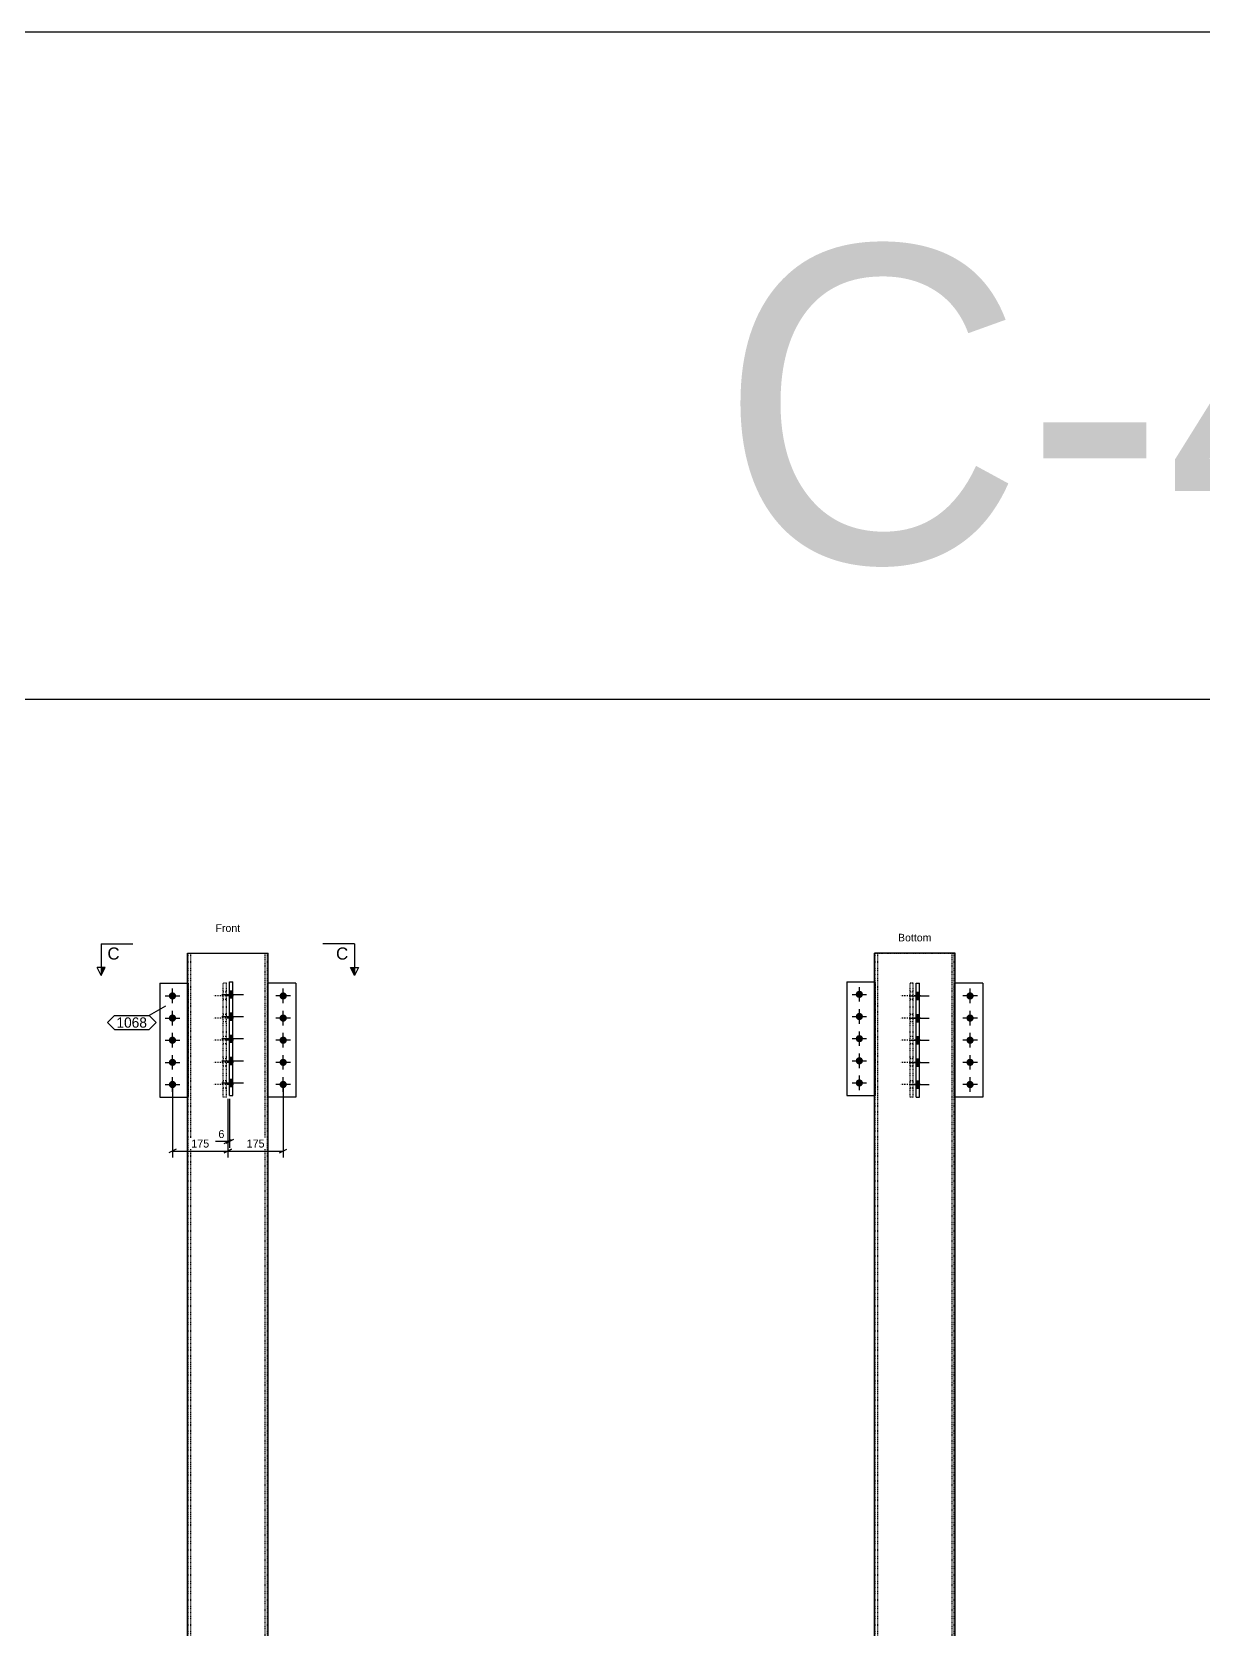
# Model space of a CAD drawing. Header units: millimetres. Extents: x 15962 to 71432, y 9666 to 72266.
# Drawn here: x 49159 to 52862, y 42002 to 47051 of the extents above; entities that cross this region are included whole.
import ezdxf
from ezdxf.enums import TextEntityAlignment as Align

# ---------------------------------------------------------------- set-up
doc = ezdxf.new("R2010")
doc.units = ezdxf.units.MM
doc.header["$LTSCALE"] = 2
doc.linetypes.add('DXK_LINE_DOT1', pattern=[1.8814, 0.9407, -0.9407])
doc.linetypes.add('DXK_LINE_DOT2', pattern=[3.9198, 1.9599, -1.9599])
doc.styles.add('Arial', font='arial.ttf', dxfattribs={"height": 0.2})
doc.styles.add('Comic Sans MS', font='comic.ttf', dxfattribs={"height": 0.2})

msp = doc.modelspace()

# ---------------------------------------------------------------- hatches: boundary and pattern name
at = {"linetype": 'Continuous'}
for points in [[(49592.0873, 44003.288, -1), (49615.0873, 44003.288, -1)], [(49784.3374, 44019.788), (49784.3374, 43996.788), (49794.3374, 43996.788), (49794.3374, 44019.788)], [(49942.0873, 44003.288, -1), (49965.0873, 44003.288, -1)], [(51763.7423, 44008.288, -1), (51786.7423, 44008.288, -1)], [(51954.9631, 44014.788), (51954.9631, 43991.788), (51964.9631, 43991.788), (51964.9631, 44014.788)], [(52113.7423, 44003.288, -1), (52136.7423, 44003.288, -1)], [(49592.0873, 43933.288, -1), (49615.0873, 43933.288, -1)], [(49784.3374, 43949.788), (49784.3374, 43926.788), (49794.3374, 43926.788), (49794.3374, 43949.788)], [(49942.0873, 43933.288, -1), (49965.0873, 43933.288, -1)], [(51763.7423, 43938.288, -1), (51786.7423, 43938.288, -1)], [(51954.9631, 43944.788), (51954.9631, 43921.788), (51964.9631, 43921.788), (51964.9631, 43944.788)], [(52113.7423, 43933.288, -1), (52136.7423, 43933.288, -1)], [(49592.0873, 43863.288, -1), (49615.0873, 43863.288, -1)], [(49784.3374, 43879.788), (49784.3374, 43856.788), (49794.3374, 43856.788), (49794.3374, 43879.788)], [(49942.0873, 43863.288, -1), (49965.0873, 43863.288, -1)], [(51763.7423, 43868.288, -1), (51786.7423, 43868.288, -1)], [(51954.9631, 43874.788), (51954.9631, 43851.788), (51964.9631, 43851.788), (51964.9631, 43874.788)], [(52113.7423, 43863.288, -1), (52136.7423, 43863.288, -1)], [(49592.0873, 43793.288, -1), (49615.0873, 43793.288, -1)], [(49784.3374, 43809.788), (49784.3374, 43786.788), (49794.3374, 43786.788), (49794.3374, 43809.788)], [(49942.0873, 43793.288, -1), (49965.0873, 43793.288, -1)], [(51763.7423, 43798.288, -1), (51786.7423, 43798.288, -1)], [(51954.9631, 43804.788), (51954.9631, 43781.788), (51964.9631, 43781.788), (51964.9631, 43804.788)], [(52113.7423, 43793.288, -1), (52136.7423, 43793.288, -1)], [(49592.0873, 43723.288, -1), (49615.0873, 43723.288, -1)], [(49784.3374, 43739.788), (49784.3374, 43716.788), (49794.3374, 43716.788), (49794.3374, 43739.788)], [(49942.0873, 43723.288, -1), (49965.0873, 43723.288, -1)], [(51763.7423, 43728.288, -1), (51786.7423, 43728.288, -1)], [(51954.9631, 43734.788), (51954.9631, 43711.788), (51964.9631, 43711.788), (51964.9631, 43734.788)], [(52113.7423, 43723.288, -1), (52136.7423, 43723.288, -1)]]:
    msp.add_hatch(color=3, dxfattribs=at).paths.add_polyline_path(points)

# ---------------------------------------------------------------- linework, layer by layer
msp.add_line((48637.8663, 44941.3608), (57629.5979, 44941.3608))
at = {"color": 7, "linetype": 'Continuous'}
for p, q in [((49651.0873, 34407.288), (49651.0873, 44138.288)), ((49651.0873, 44138.288), (49906.0873, 44138.288)), ((49906.0873, 34407.288), (49906.0873, 44138.288)), ((51822.7423, 34407.288), (51822.7423, 44138.288)), ((52077.7423, 44138.288), (51822.7423, 44138.288)), ((52077.7423, 34407.288), (52077.7423, 44138.288)), ((49563.5873, 44043.288), (49563.5873, 43683.288)), ((49563.5873, 44043.288), (49651.0873, 44043.288)), ((49784.3374, 43688.288), (49784.3374, 44048.288)), ((49784.3374, 44048.288), (49794.3374, 44048.288)), ((49794.3374, 43688.288), (49794.3374, 44048.288)), ((49993.5872, 44043.288), (49906.0873, 44043.288)), ((49993.5872, 44043.288), (49993.5872, 43683.288)), ((51735.221, 44048.288), (51735.221, 43688.288)), ((51735.221, 44048.288), (51822.7423, 44048.288)), ((51954.9631, 43683.288), (51954.9631, 44043.288)), ((51954.9631, 44043.288), (51964.9631, 44043.288)), ((51964.9631, 43683.288), (51964.9631, 44043.288)), ((52165.2423, 44043.288), (52077.7423, 44043.288)), ((52165.2423, 44043.288), (52165.2423, 43683.288)), ((49563.5873, 43683.288), (49651.0873, 43683.288)), ((49784.3374, 43688.288), (49794.3374, 43688.288)), ((49993.5872, 43683.288), (49906.0873, 43683.288)), ((51735.221, 43688.288), (51822.7423, 43688.288)), ((51954.9631, 43683.288), (51964.9631, 43683.288)), ((52165.2423, 43683.288), (52077.7423, 43683.288))]:
    msp.add_line(p, q, dxfattribs=at)
at = {"color": 7, "linetype": 'DXK_LINE_DOT1'}
for p, q in [((49652.0873, 34407.288), (49652.0873, 44138.288)), ((49653.5873, 34407.288), (49653.5873, 44138.288)), ((49653.5873, 44138.288), (49903.5873, 44138.288)), ((49661.5873, 34407.288), (49661.5873, 44138.288)), ((49895.5873, 44138.288), (49895.5873, 34407.288)), ((49903.5873, 34407.288), (49903.5873, 44138.288)), ((49905.0873, 44138.288), (49905.0873, 34407.288)), ((51823.7423, 34407.288), (51823.7423, 44138.288)), ((51825.2423, 34407.288), (51825.2423, 44138.288)), ((51825.2423, 44138.288), (52075.2423, 44138.288)), ((51833.2423, 34407.288), (51833.2423, 44138.288)), ((52067.2423, 44138.288), (52067.2423, 34407.288)), ((52075.2423, 34407.288), (52075.2423, 44138.288)), ((52076.7423, 44138.288), (52076.7423, 34407.288)), ((49651.0873, 44043.288), (49653.5873, 44043.288)), ((49653.5873, 44043.288), (49653.5873, 43683.288)), ((49763.8874, 43683.288), (49763.8874, 44043.288)), ((49773.8874, 44043.288), (49763.8874, 44043.288)), ((49773.8874, 43683.288), (49773.8874, 44043.288)), ((49903.5872, 44043.288), (49903.5872, 43683.288)), ((49906.0873, 44043.288), (49903.5872, 44043.288)), ((51822.7423, 44048.288), (51825.221, 44048.288)), ((51825.221, 44048.288), (51825.221, 43688.288)), ((51935.5423, 43683.288), (51935.5423, 44043.288)), ((51945.5423, 44043.288), (51935.5423, 44043.288)), ((51945.5423, 43683.288), (51945.5423, 44043.288)), ((52075.2423, 44043.288), (52075.2423, 43683.288)), ((52077.7423, 44043.288), (52075.2423, 44043.288)), ((49651.0873, 43683.288), (49653.5873, 43683.288)), ((49773.8874, 43683.288), (49763.8874, 43683.288)), ((49906.0873, 43683.288), (49903.5872, 43683.288)), ((51822.7423, 43688.288), (51825.221, 43688.288)), ((51945.5423, 43683.288), (51935.5423, 43683.288)), ((52077.7423, 43683.288), (52075.2423, 43683.288))]:
    msp.add_line(p, q, dxfattribs=at)
at = {"color": 3, "linetype": 'Continuous'}
for p, q in [((49603.5873, 43980.288), (49603.5873, 44026.288)), ((49953.5873, 43980.288), (49953.5873, 44026.288)), ((51775.2423, 43985.288), (51775.2423, 44031.288)), ((52125.2423, 43980.288), (52125.2423, 44026.288)), ((49580.5873, 44003.288), (49626.5873, 44003.288)), ((49759.7482, 44008.288), (49827.9482, 44008.288)), ((49784.3374, 44019.788), (49794.3374, 44019.788)), ((49784.3374, 43996.788), (49794.3374, 43996.788)), ((49976.5873, 44003.288), (49930.5873, 44003.288)), ((51752.2423, 44008.288), (51798.2423, 44008.288)), ((51932.3627, 44003.288), (51995.5627, 44003.288)), ((51954.9631, 44014.788), (51964.9631, 44014.788)), ((51954.9631, 43991.788), (51964.9631, 43991.788)), ((52148.2423, 44003.288), (52102.2423, 44003.288)), ((49580.5873, 43933.288), (49626.5873, 43933.288)), ((49603.5873, 43910.288), (49603.5873, 43956.288)), ((49759.7482, 43938.288), (49827.9482, 43938.288)), ((49784.3374, 43949.788), (49794.3374, 43949.788)), ((49784.3374, 43926.788), (49794.3374, 43926.788)), ((49976.5873, 43933.288), (49930.5873, 43933.288)), ((49953.5873, 43910.288), (49953.5873, 43956.288)), ((51752.2423, 43938.288), (51798.2423, 43938.288)), ((51775.2423, 43915.288), (51775.2423, 43961.288)), ((51932.3627, 43933.288), (51995.5627, 43933.288)), ((51954.9631, 43944.788), (51964.9631, 43944.788)), ((52148.2423, 43933.288), (52102.2423, 43933.288)), ((52125.2423, 43910.288), (52125.2423, 43956.288)), ((49603.5873, 43840.288), (49603.5873, 43886.288)), ((49784.3374, 43879.788), (49794.3374, 43879.788)), ((49953.5873, 43840.288), (49953.5873, 43886.288)), ((51775.2423, 43845.288), (51775.2423, 43891.288)), ((51954.9631, 43921.788), (51964.9631, 43921.788)), ((51954.9631, 43874.788), (51964.9631, 43874.788)), ((52125.2423, 43840.288), (52125.2423, 43886.288)), ((49580.5873, 43863.288), (49626.5873, 43863.288)), ((49759.7482, 43868.288), (49827.9482, 43868.288)), ((49784.3374, 43856.788), (49794.3374, 43856.788)), ((49976.5873, 43863.288), (49930.5873, 43863.288)), ((51752.2423, 43868.288), (51798.2423, 43868.288)), ((51932.3627, 43863.288), (51995.5627, 43863.288)), ((51954.9631, 43851.788), (51964.9631, 43851.788)), ((52148.2423, 43863.288), (52102.2423, 43863.288)), ((49580.5873, 43793.288), (49626.5873, 43793.288)), ((49603.5873, 43770.288), (49603.5873, 43816.288)), ((49759.7482, 43798.288), (49827.9482, 43798.288)), ((49784.3374, 43809.788), (49794.3374, 43809.788)), ((49784.3374, 43786.788), (49794.3374, 43786.788)), ((49976.5873, 43793.288), (49930.5873, 43793.288)), ((49953.5873, 43770.288), (49953.5873, 43816.288)), ((51752.2423, 43798.288), (51798.2423, 43798.288)), ((51775.2423, 43775.288), (51775.2423, 43821.288)), ((51932.3627, 43793.288), (51995.5627, 43793.288)), ((51954.9631, 43804.788), (51964.9631, 43804.788)), ((51954.9631, 43781.788), (51964.9631, 43781.788)), ((52148.2423, 43793.288), (52102.2423, 43793.288)), ((52125.2423, 43770.288), (52125.2423, 43816.288)), ((49580.5873, 43723.288), (49626.5873, 43723.288)), ((49603.5873, 43700.288), (49603.5873, 43746.288)), ((49759.7482, 43728.288), (49827.9482, 43728.288)), ((49784.3374, 43739.788), (49794.3374, 43739.788)), ((49976.5873, 43723.288), (49930.5873, 43723.288)), ((49953.5873, 43700.288), (49953.5873, 43746.288)), ((51752.2423, 43728.288), (51798.2423, 43728.288)), ((51775.2423, 43705.288), (51775.2423, 43751.288)), ((51932.3627, 43723.288), (51995.5627, 43723.288)), ((51954.9631, 43734.788), (51964.9631, 43734.788)), ((52148.2423, 43723.288), (52102.2423, 43723.288)), ((52125.2423, 43700.288), (52125.2423, 43746.288)), ((49784.3374, 43716.788), (49794.3374, 43716.788)), ((51954.9631, 43711.788), (51964.9631, 43711.788))]:
    msp.add_line(p, q, dxfattribs=at)
at = {"color": 3, "linetype": 'DXK_LINE_DOT2'}
for p, q in [((49796.4874, 44003.288), (49733.2874, 44003.288)), ((49773.8874, 44014.788), (49763.8874, 44014.788)), ((49773.8874, 43991.788), (49763.8874, 43991.788)), ((51968.1423, 44003.288), (51904.9423, 44003.288)), ((51945.5423, 44014.788), (51935.5423, 44014.788)), ((51945.5423, 43991.788), (51935.5423, 43991.788)), ((49796.4874, 43933.288), (49733.2874, 43933.288)), ((49773.8874, 43944.788), (49763.8874, 43944.788)), ((51968.1423, 43933.288), (51904.9423, 43933.288)), ((51945.5423, 43944.788), (51935.5423, 43944.788)), ((49773.8874, 43921.788), (49763.8874, 43921.788)), ((49773.8874, 43874.788), (49763.8874, 43874.788)), ((51945.5423, 43921.788), (51935.5423, 43921.788)), ((51945.5423, 43874.788), (51935.5423, 43874.788)), ((49796.4874, 43863.288), (49733.2874, 43863.288)), ((49773.8874, 43851.788), (49763.8874, 43851.788)), ((51968.1423, 43863.288), (51904.9423, 43863.288)), ((51945.5423, 43851.788), (51935.5423, 43851.788)), ((49796.4874, 43793.288), (49733.2874, 43793.288)), ((49773.8874, 43804.788), (49763.8874, 43804.788)), ((49773.8874, 43781.788), (49763.8874, 43781.788)), ((51968.1423, 43793.288), (51904.9423, 43793.288)), ((51945.5423, 43804.788), (51935.5423, 43804.788)), ((51945.5423, 43781.788), (51935.5423, 43781.788)), ((49796.4874, 43723.288), (49733.2874, 43723.288)), ((49773.8874, 43734.788), (49763.8874, 43734.788)), ((51968.1423, 43723.288), (51904.9423, 43723.288)), ((51945.5423, 43734.788), (51935.5423, 43734.788)), ((49773.8874, 43711.788), (49763.8874, 43711.788)), ((51945.5423, 43711.788), (51935.5423, 43711.788))]:
    msp.add_line(p, q, dxfattribs=at)
at = {"color": 8, "linetype": 'Continuous'}
for p, q in [((49603.5873, 43713.288), (49603.5873, 43493.088)), ((49778.5873, 43678.288), (49778.5873, 43493.088)), ((49778.5873, 43678.288), (49778.5873, 43523.088)), ((49784.3374, 43678.288), (49784.3374, 43523.088)), ((49953.5873, 43713.288), (49953.5873, 43493.088)), ((49766.5873, 43537.088), (49790.5873, 43549.088)), ((49796.3374, 43549.088), (49772.3374, 43537.088)), ((49778.5873, 43543.088), (49784.3374, 43543.088)), ((49615.5873, 43519.088), (49591.5873, 43507.088)), ((49603.5873, 43513.088), (49778.5873, 43513.088)), ((49766.5873, 43507.088), (49790.5873, 43519.088)), ((49790.5873, 43519.088), (49766.5873, 43507.088)), ((49778.5873, 43513.088), (49953.5873, 43513.088)), ((49941.5873, 43507.088), (49965.5873, 43519.088))]:
    msp.add_line(p, q, dxfattribs=at)
msp.add_lwpolyline([(48637.8663, 47050.6489), (57629.5979, 47050.6489), (57629.5979, 28358.4557), (48637.8663, 28358.4557)], close=True)

# ---------------------------------------------------------------- texts
at = {"color": 6, "style": 'Comic Sans MS'}
msp.add_text('C-4(2)', height=1000, dxfattribs=at).set_placement((53225.9546, 45373.6042), align=Align.CENTER)

# ---------------------------------------------------------------- next in the draw order: wipeouts: each hides what was drawn before it
at = {"color": 0, "linetype": 'Continuous'}
for points in [[(49817.4789, 44205.788), (49817.4789, 44230.788), (49739.6957, 44230.788), (49739.6957, 44205.788)], [(52003.0141, 44175.788), (52003.0141, 44200.788), (51897.4721, 44200.788), (51897.4721, 44175.788)], [(49436.4429, 44118.288), (49436.4429, 44158.288), (49397.9273, 44158.288), (49397.9273, 44118.288)], [(50159.2473, 44118.288), (50159.2473, 44158.288), (50120.7316, 44158.288), (50120.7316, 44118.288)]]:
    msp.add_wipeout(points, dxfattribs=at)
at = {"color": 0}
for points in [[(49523.9213, 43902.994), (49523.9213, 43934.994), (49426.515, 43934.994), (49426.515, 43902.994)], [(49723.9559, 43519.088), (49723.9559, 43554.088), (49658.2186, 43554.088), (49658.2186, 43519.088)], [(49898.9559, 43519.088), (49898.9559, 43554.088), (49833.2186, 43554.088), (49833.2186, 43519.088)]]:
    msp.add_wipeout(points, dxfattribs=at)

# ---------------------------------------------------------------- next in the draw order: hatches: boundary and pattern name
at = {"linetype": 'Continuous'}
for points in [[(49377.9273, 44093.288), (49390.4273, 44093.288), (49377.9273, 44068.288)], [(50166.7473, 44093.2881), (50179.2473, 44093.288), (50179.2473, 44068.288)]]:
    msp.add_hatch(color=7, dxfattribs=at).paths.add_polyline_path(points)

# ---------------------------------------------------------------- next in the draw order: linework, layer by layer
at = {"color": 7, "linetype": 'Continuous'}
for p, q in [((49377.9273, 44168.288), (49477.9273, 44168.288)), ((49377.9273, 44168.288), (49377.9273, 44068.288)), ((50179.2473, 44168.288), (50079.2473, 44168.288)), ((50179.2473, 44168.288), (50179.2473, 44068.288)), ((49377.9273, 44068.288), (49365.4273, 44093.2881)), ((49390.4273, 44093.288), (49365.4273, 44093.2881)), ((49377.9273, 44068.288), (49390.4273, 44093.288)), ((50166.7473, 44093.2881), (50191.7473, 44093.288)), ((50179.2473, 44068.288), (50166.7473, 44093.2881)), ((50191.7473, 44093.288), (50179.2473, 44068.288))]:
    msp.add_line(p, q, dxfattribs=at)

# ---------------------------------------------------------------- next in the draw order: texts
at = {"color": 96, "linetype": 'Continuous', "style": 'Arial'}
for s, p in [('Front', (49739.6957, 44205.788)), ('Bottom', (51897.4721, 44175.788))]:
    msp.add_text(s, height=23.87695, dxfattribs=at).set_placement(p)
at = {"color": 3, "linetype": 'Continuous', "style": 'Arial'}
for p in [(49397.9273, 44118.288), (50120.7316, 44118.288)]:
    msp.add_text('C', height=38.2031, dxfattribs=at).set_placement(p)
at = {"color": 3, "style": 'Comic Sans MS'}
for p in [(49663.2186, 43524.088), (49838.2186, 43524.088)]:
    msp.add_text('175', height=25.29297, dxfattribs=at).set_placement(p)

# ---------------------------------------------------------------- next in the draw order: wipeouts: each hides what was drawn before it
at = {"color": 0}
for points in [[(49523.9213, 43902.994), (49523.9213, 43934.994), (49426.515, 43934.994), (49426.515, 43902.994)], [(49774.2123, 43549.088), (49774.2123, 43584.088), (49743.8509, 43584.088), (49743.8509, 43549.088)]]:
    msp.add_wipeout(points, dxfattribs=at)

# ---------------------------------------------------------------- next in the draw order: linework, layer by layer
at = {"color": 7, "linetype": 'Continuous'}
for p, q in [((49398.515, 43918.994), (49420.515, 43940.994)), ((49420.515, 43940.994), (49529.9213, 43940.994)), ((49581.8813, 43970.994), (49529.9213, 43940.994)), ((49551.9213, 43918.994), (49529.9213, 43940.994)), ((49420.515, 43896.994), (49398.515, 43918.994)), ((49420.515, 43896.994), (49529.9213, 43896.994)), ((49529.9213, 43896.994), (49551.9213, 43918.994))]:
    msp.add_line(p, q, dxfattribs=at)
at = {"color": 8, "linetype": 'Continuous'}
for p, q in [((49778.5873, 43678.288), (49778.5873, 43493.088)), ((49778.5873, 43543.088), (49739.4759, 43543.088)), ((49778.5873, 43543.088), (49739.4759, 43543.088))]:
    msp.add_line(p, q, dxfattribs=at)

# ---------------------------------------------------------------- next in the draw order: texts
at = {"color": 3, "style": 'Comic Sans MS'}
for s, height, p in [('1068', 32.375, (49426.515, 43902.994)), ('6', 25.293, (49748.8509, 43554.088))]:
    msp.add_text(s, height=height, dxfattribs=at).set_placement(p)

doc.saveas('drawing.dxf')
